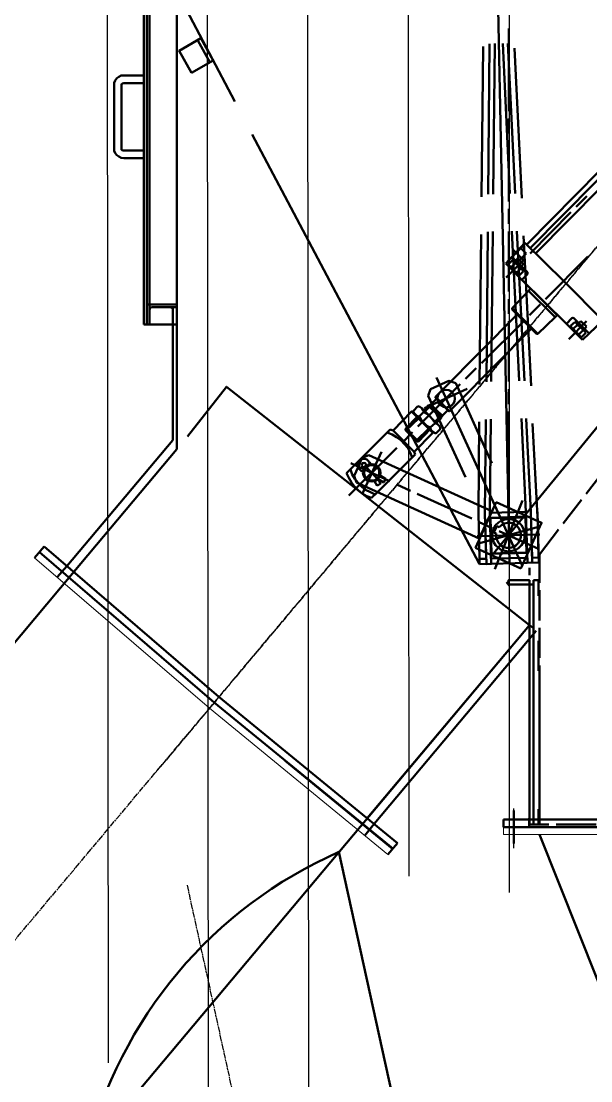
# Model space of a CAD drawing. Header units: millimetres. Extents: x -1263456 to 2767218, y -83310 to 50301.
# Drawn here: x 1100778 to 1101914, y -27711 to -25598 of the extents above; entities that cross this region are included whole.
import ezdxf

# ---------------------------------------------------------------- set-up
doc = ezdxf.new("R2010")
doc.units = ezdxf.units.MM
doc.linetypes.add('AM_ISO08W050', pattern=[18, 12, -1.5, 3, -1.5])
for name, color, linetype, lineweight in [('AM_0', 7, 'Continuous', 50), ('AM_7', 4, 'AM_ISO08W050', 25), ('AM_8', 1, 'Continuous', 25)]:
    doc.layers.add(name, color=color, linetype=linetype, lineweight=lineweight)

# ---------------------------------------------------------------- blocks, each defined once
blk = doc.blocks.new('A$Ca27e294b')
at = {"layer": 'AM_0', "linetype": 'Continuous'}
for points in [[(944.8, 683.5), (944.8, 691.8), (941.2, 688.2)], [(986.8, 215), (986.8, 220.3), (981.5, 215)]]:
    blk.add_hatch(color=3, dxfattribs=at).paths.add_polyline_path(points)
at = {"layer": 'AM_0', "color": 3, "linetype": 'Continuous', "lineweight": 15}
for p, q in [((358.3, 448), (9.6, 748.2)), ((358.3, 448), (9.6, 748.2)), ((0, 736.7), (348.7, 436.6)), ((0, 736.7), (348.7, 436.6)), ((358.3, 448), (714.3, 156.6)), ((358.3, 448), (714.3, 156.6)), ((704.6, 145.2), (348.7, 436.6)), ((704.6, 145.2), (348.7, 436.6)), ((1803.3, 199.6), (935.4, 199.6)), ((935.4, 184.6), (935.4, 199.6)), ((1803.3, 199.6), (935.4, 199.6)), ((1803.3, 184.6), (935.4, 184.6))]:
    blk.add_line(p, q, dxfattribs=at)
at = {"layer": 'AM_0', "color": 3}
for p, q in [((64.5, 720.2), (45.2, 697.8)), ((677.3, 205.9), (658.5, 182.9))]:
    blk.add_line(p, q, dxfattribs=at)
at = {"layer": 'AM_0', "color": 3, "linetype": 'Continuous'}
for points in [[(283.8, 2071.1), (283.8, 953.5)], [(217.6, 1201.9), (217.6, 2030.9)], [(224.1, 2030.9), (224.1, 1201.9)], [(228.8, 2030.9), (228.8, 1201.9)], [(283.8, 1201.9), (283.8, 2030.9)], [(947.2, 726.1), (920.5, 2026.7)], [(224.1, 1990.6), (224.1, 1242.1)], [(296.8, 1840.9), (399.2, 1646.8)], [(946, 1762.2), (946, 1792.4)], [(224.1, 1758.7), (224.1, 1698.3)], [(331.8, 1772.9), (288.6, 1748), (312.8, 1704.2)], [(331.8, 1772.9), (356, 1728.5), (312.8, 1704.2)], [(325.3, 1768.1), (349.5, 1724.9)], [(891.5, 1456.9), (894.5, 1756.3)], [(907.5, 1761.6), (904.5, 1462.2)], [(914.6, 1462.2), (917.6, 1762.2)], [(947.7, 1463.4), (933.5, 1762.2)], [(943.6, 1762.2), (958.4, 1463.4)], [(946, 1627.3), (946, 1747.4)], [(971.4, 1453.9), (957.2, 1753.3)], [(177.9, 1698.3), (172.6, 1698.3), (167.9, 1695.9), (163.7, 1693), (160.8, 1688.8), (158.4, 1684.1), (158.4, 1678.8)], [(217.6, 1698.3), (177.9, 1698.3)], [(158.4, 1678.8), (158.4, 1553.9)], [(217.6, 1683.5), (177.9, 1683.5), (175.5, 1682.9), (173.2, 1681.1), (173.2, 1678.8)], [(173.2, 1678.8), (173.2, 1553.9)], [(224.1, 1683.5), (224.1, 1623.7)], [(224.1, 1608.4), (224.1, 1549.2)], [(946, 1582.9), (946, 1612.5)], [(434.1, 1580.6), (785, 918.4)], [(946, 1447.4), (946, 1567.5)], [(158.4, 1553.9), (158.4, 1548.6), (160.8, 1543.9), (163.7, 1539.7), (167.9, 1536.8), (172.6, 1534.4), (177.9, 1533.8)], [(173.2, 1553.9), (173.2, 1551), (175.5, 1549.2), (177.9, 1549.2)], [(177.9, 1549.2), (217.6, 1549.2)], [(981.5, 1361.6), (1176.1, 1558.1)], [(988.6, 1354.5), (1183.2, 1551)], [(177.9, 1533.8), (217.6, 1533.8)], [(224.1, 1533.8), (224.1, 1474)], [(1193.9, 1540.3), (999.2, 1343.9)], [(1080.3, 1436.8), (1101.6, 1458.1)], [(946, 1403), (946, 1432.6)], [(988.6, 1343.9), (1069.6, 1426.1)], [(887.4, 1082.3), (890.9, 1381.7)], [(904, 1387.1), (901, 1087.7)], [(910.5, 1088.2), (914, 1387.7)], [(946, 1267.5), (946, 1387.7)], [(966.7, 1089.4), (951.9, 1388.2)], [(961.9, 1388.2), (976.7, 1089.4)], [(990.3, 1080), (975, 1378.8)], [(947.7, 1332), (973.2, 1357.5)], [(982.7, 1306.6), (951.9, 1336.8), (977.9, 1365.2)], [(980.3, 1343.9), (969.6, 1354.5)], [(973.2, 1357.5), (972, 1358.7)], [(1056, 1287.7), (977.9, 1365.2)], [(951.9, 1336.8), (939.5, 1323.7)], [(976.1, 1331.4), (940.6, 1295.9)], [(951.3, 1335.6), (961.4, 1324.9)], [(953.7, 1351.6), (976.1, 1329.1)], [(975, 1322.6), (963.7, 1334.4), (960.2, 1330.3)], [(961.4, 1324.9), (980.3, 1343.9)], [(1018.7, 1252.7), (1103.4, 1337.4)], [(939.5, 1323.7), (972, 1291.2)], [(950.7, 1316.6), (947.2, 1318.4), (944.8, 1322), (953.1, 1330.3)], [(963.1, 1301.9), (947.2, 1318.4)], [(950.7, 1316.6), (959, 1324.3)], [(950.7, 1316.6), (955.4, 1310.1), (961.4, 1306)], [(959, 1324.3), (956.6, 1328.5), (953.1, 1330.3)], [(958.4, 1330.8), (956, 1328.5)], [(956, 1328.5), (973.8, 1311.3)], [(956.6, 1328.5), (973.2, 1311.9)], [(975.6, 1313.1), (958.4, 1330.8)], [(969.6, 1313.7), (964.9, 1319.6), (959, 1324.3)], [(961.4, 1306), (969.6, 1313.7)], [(973.2, 1311.9), (969.6, 1313.7)], [(970.8, 1319), (975, 1322.6)], [(975, 1308.4), (973.2, 1311.9)], [(973.8, 1311.3), (975.6, 1313.1)], [(224.1, 1309), (224.1, 1249.2)], [(961.4, 1306), (963.1, 1301.9)], [(963.1, 1301.9), (967.3, 1300.1)], [(975, 1308.4), (967.3, 1300.1)], [(982.7, 1302.4), (972, 1291.2)], [(972, 1291.2), (1016.4, 1247.4)], [(982.7, 1302.4), (983.2, 1304.2), (982.7, 1306.6)], [(1003.4, 1183.5), (952.5, 1234.4), (985, 1269.3)], [(985, 1269.3), (989.2, 1274)], [(985, 1269.3), (1038.3, 1216.6)], [(989.2, 1274), (1042.4, 1220.8)], [(1056, 1287.7), (1133.5, 1210.1)], [(946, 1223.2), (946, 1252.7)], [(1060.8, 1203.6), (1016.4, 1247.4)], [(224.1, 1201.9), (224.1, 1242.1), (283.8, 1242.1)], [(224.1, 1234.4), (224.1, 1201.9)], [(234.7, 1236.8), (231.8, 1235.6), (230, 1233.8), (228.8, 1230.8)], [(228.8, 1204.8), (228.8, 1230.8)], [(234.7, 1236.8), (283.8, 1236.8)], [(271.4, 1236.8), (275.5, 1233.2)], [(275.5, 1236.8), (275.5, 1201.9)], [(952.5, 1232), (952.5, 1234.4)], [(1003.4, 1183.5), (1001, 1183.5), (952.5, 1232)], [(986.8, 1220.8), (1008.1, 1242.1)], [(225.8, 1201.9), (228.2, 1202.4), (228.8, 1204.8)], [(814.6, 1072.9), (962.5, 1222)], [(891.5, 1124.9), (976.7, 1210.1)], [(946, 1088.2), (946, 1208.4)], [(1038.3, 1216.6), (1003.4, 1183.5)], [(1042.4, 1220.8), (1038.3, 1216.6)], [(1071.4, 1214.3), (1060.8, 1203.6)], [(1100.4, 1208.4), (1065.5, 1172.9)], [(1077.3, 1206.6), (1069, 1199.5)], [(1075.6, 1214.3), (1073.2, 1215.5), (1071.4, 1214.3)], [(1106.3, 1184.1), (1075.6, 1214.3)], [(1080.3, 1205.4), (1077.3, 1206.6)], [(1080.3, 1205.4), (1082.1, 1207.8)], [(1096.9, 1188.8), (1080.3, 1205.4)], [(1098, 1188.2), (1080.3, 1205.4)], [(1082.7, 1201.3), (1080.3, 1205.4)], [(1083.2, 1202.4), (1085, 1204.8)], [(1085, 1204.8), (1089.2, 1208.4)], [(1089.2, 1208.4), (1100.4, 1197.7)], [(1133.5, 1210.1), (1106.3, 1184.1)], [(224.1, 1201.9), (217.6, 1201.9)], [(224.1, 1201.9), (225.8, 1201.9)], [(224.1, 1201.9), (283.8, 1201.9)], [(275.5, 1201.9), (275.5, 971.6)], [(990.3, 1193.6), (843, 1044.5)], [(1092.7, 1171.7), (1060.8, 1203.6)], [(1069, 1199.5), (1071.4, 1195.3)], [(1071.4, 1195.3), (1088, 1178.8)], [(1071.4, 1195.3), (1074.4, 1193.6)], [(1074.4, 1193.6), (1082.7, 1201.3)], [(1074.4, 1193.6), (1079.1, 1187.1), (1085.6, 1182.3), (1088, 1178.8)], [(1093.9, 1190.6), (1089.2, 1197.1), (1082.7, 1201.3)], [(1085.6, 1182.3), (1093.9, 1190.6)], [(1090.9, 1177), (1099.2, 1185.3)], [(1106.3, 1184.1), (1092.7, 1171.7)], [(1096.9, 1188.8), (1093.9, 1190.6)], [(1096.9, 1193), (1094.5, 1191.2)], [(1100.4, 1197.7), (1096.9, 1193)], [(1099.2, 1185.3), (1096.9, 1188.8)], [(1100.4, 1190), (1098, 1188.2)], [(1088, 1178.8), (1090.9, 1177)], [(912.8, 742.1), (1233.5, 1133.8)], [(859.6, 1093.6), (880.9, 1114.9)], [(764.3, 998.3), (848.9, 1082.9)], [(785, 1059.8), (789.8, 1072.9), (826.4, 1089.4), (840, 1085.3)], [(972.6, 721.4), (801.6, 1096.5)], [(912.2, 925.5), (840, 1085.3)], [(304.7, 978.6), (382.6, 1077.7), (986.8, 602.6)], [(862.5, 1073.4), (777.9, 1035)], [(785, 1059.8), (859.6, 897.7)], [(799.2, 1057.5), (814.6, 1072.9)], [(799.2, 1057.5), (799.2, 1056.3), (801.6, 1053.9)], [(799.2, 1057.5), (827.6, 1029.1)], [(838.3, 1054.5), (837.1, 1059.8), (834.7, 1064.6), (831.2, 1068.1), (826.4, 1071.1), (820.5, 1071.7), (815.8, 1071.1), (810.5, 1068.1), (806.3, 1064.6), (804, 1059.8), (803.4, 1054.5), (804, 1048.6), (806.3, 1043.9), (810.5, 1040.3), (815.8, 1037.9), (820.5, 1036.8), (826.4, 1037.9), (831.2, 1040.3), (834.7, 1043.9), (837.1, 1048.6), (838.3, 1054.5)], [(946, 1043.3), (946, 1072.9)], [(755.4, 1029.7), (764.3, 1039.1)], [(772, 1035), (768.5, 1037.9), (764.3, 1039.1)], [(776.1, 1030.8), (785, 1040.3)], [(778.5, 1028.5), (789.2, 1039.1)], [(785, 1040.3), (787.4, 1040.9)], [(785, 1040.3), (811.1, 1014.9)], [(787.4, 1040.9), (789.8, 1042.7)], [(787.4, 1040.9), (811.1, 1017.2)], [(789.8, 1042.7), (801.6, 1053.9)], [(789.8, 1042.7), (813.4, 1019.6)], [(801.6, 1053.9), (824.1, 1031.4)], [(843, 1044.5), (827.6, 1029.1)], [(753.7, 1028.5), (751.9, 1028.5), (715.2, 990.6)], [(739.5, 994.2), (763.7, 1018.4)], [(740.6, 990.6), (766.1, 1015.5)], [(751.9, 1028.5), (794.5, 985.9)], [(794.5, 987.1), (753.7, 1028.5)], [(755.4, 1029.7), (756.6, 1025.5), (759.6, 1022.6)], [(792.7, 988.8), (759.6, 1022.6)], [(759.6, 1022.6), (762.5, 1019.6), (766.7, 1018.4)], [(766.7, 1018.4), (776.1, 1027.9), (774.4, 1032), (772, 1035)], [(766.7, 1018.4), (770.8, 1011.9), (776.1, 1006), (782.1, 1000.1), (789.2, 996.5)], [(772, 1035), (805.7, 1001.3)], [(798.6, 1005.4), (793.9, 1011.9), (788.6, 1018.4), (782.7, 1023.7), (776.1, 1027.9)], [(798.6, 1008.4), (809.3, 1019)], [(811.1, 1014.9), (801.6, 1006)], [(811.1, 1014.9), (811.1, 1017.2), (813.4, 1019.6)], [(824.1, 1031.4), (812.8, 1019.6)], [(812.8, 1019.6), (813.4, 1019.6)], [(827.6, 1029.1), (826.4, 1029.1), (824.1, 1031.4)], [(946, 908.4), (946, 1028.5)], [(789.2, 993), (765.5, 968.7), (739.5, 994.2)], [(739.5, 991.2), (739.5, 994.2)], [(760.8, 969.9), (786.8, 995.3)], [(789.2, 996.5), (798.6, 1005.4)], [(789.2, 996.5), (790.3, 992.4), (792.7, 988.8)], [(805.7, 1001.3), (802.2, 1004.2), (798.6, 1005.4)], [(800.4, 984.7), (809.3, 994.2), (808.1, 998.3), (805.7, 1001.3)], [(885, 825.5), (886.8, 1007.8)], [(899.8, 1012.5), (898, 825.5)], [(908.1, 826.7), (909.9, 1013.1)], [(979.7, 828.5), (970.8, 1014.3)], [(980.3, 1014.3), (989.8, 827.9)], [(1002.8, 818.4), (993.3, 1004.8)], [(709.3, 992.4), (622.3, 905.4)], [(753.1, 936.8), (748.9, 946.8), (744.2, 955.7), (737.7, 963.4), (730.6, 971.1), (721.7, 977), (712.8, 982.3), (703.4, 986.5)], [(709.3, 992.4), (715.2, 990.6)], [(794.5, 985.9), (757.2, 948), (715.2, 990.6)], [(732.9, 966.3), (753.7, 987.6)], [(762.5, 968.7), (739.5, 991.2)], [(792.7, 988.8), (796.3, 986.5), (800.4, 984.7)], [(794.5, 985.9), (794.5, 987.1)], [(275.5, 971.6), (64.5, 720.2)], [(283.8, 953.5), (78.2, 708.5)], [(627, 861), (722.3, 955.7)], [(765.5, 968.7), (762.5, 968.7)], [(665.5, 930.3), (662.5, 932.6), (659, 933.8), (654.8, 933.8), (651.3, 932.6), (648.3, 930.3), (645.4, 926.7)], [(645.4, 917.8), (651.9, 933.2)], [(653.7, 936.8), (651.9, 933.2)], [(691.5, 948), (653.1, 863.4)], [(666.7, 941.5), (653.7, 936.8)], [(669.6, 923.2), (667.9, 926.7), (665.5, 930.3)], [(912.2, 829.7), (666.7, 941.5)], [(728.8, 913.1), (759, 942.7)], [(759, 942.7), (757.2, 948)], [(630, 912.5), (633.5, 903), (638.9, 894.2), (645.4, 885.9), (652.5, 878.2), (660.2, 872.3), (669.6, 867.5), (679.1, 862.8)], [(708.7, 889.4), (630.6, 925.5)], [(645.4, 917.8), (637.1, 900.1)], [(645.4, 926.7), (644.8, 923.2), (644.8, 919), (646, 915.5), (648.3, 912.5), (651.3, 910.1), (655.4, 909)], [(661.3, 921.4), (660.8, 923.7), (659, 925.5), (657.2, 926.1), (654.2, 925.5), (653.1, 923.7), (652.5, 921.4), (653.1, 919), (654.2, 917.8), (657.2, 917.2), (659, 917.8), (660.8, 919), (661.3, 921.4)], [(689.8, 906), (689.2, 911.3), (686.2, 916.1), (682.7, 920.2), (677.9, 922.6), (672.6, 923.7), (666.7, 922.6), (661.9, 920.2), (658.4, 916.1), (656, 911.3), (654.8, 906), (656, 900.7), (658.4, 895.9), (661.9, 891.8), (666.7, 889.4), (672.6, 888.8), (677.9, 889.4), (682.7, 891.8), (686.2, 895.9), (689.2, 900.7), (689.8, 906)], [(689.8, 906), (689.2, 911.3), (686.2, 916.1), (682.7, 920.2), (677.9, 922.6), (672.6, 923.7), (666.7, 922.6), (661.9, 920.2), (658.4, 916.1), (656, 911.3), (654.8, 906), (656, 900.7), (658.4, 895.9), (661.9, 891.8), (666.7, 889.4), (672.6, 888.8), (677.9, 889.4), (682.7, 891.8), (686.2, 895.9), (689.2, 900.7), (689.8, 906)], [(687.4, 906), (687.4, 910.7), (685, 914.9), (681.5, 918.4), (677.3, 920.8), (672.6, 921.4), (667.9, 920.8), (663.7, 918.4), (660.2, 914.9), (657.8, 910.7), (657.2, 906), (657.8, 901.3), (660.2, 896.5), (663.7, 893.6), (667.9, 891.2), (672.6, 890.6), (677.3, 891.2), (681.5, 893.6), (685, 896.5), (687.4, 901.3), (687.4, 906)], [(657.8, 920.8), (686.8, 891.8)], [(683.8, 867.5), (728.8, 913.1)], [(785, 918.4), (887.4, 724.3)], [(1099.8, 864), (1136.5, 911.3)], [(622.3, 905.4), (626.4, 895.9), (631.8, 887.1), (637.7, 878.8), (645.4, 871.7), (653.1, 865.2), (662.5, 859.8), (672, 856.3)], [(637.1, 900.1), (641.8, 887.1)], [(677.9, 889.4), (683.2, 880.5)], [(685, 893.6), (689.8, 884.7), (683.2, 880.5)], [(685, 893.6), (696.3, 887.1)], [(699.8, 894.2), (689.2, 900.7)], [(696.3, 887.1), (699.8, 894.2)], [(946, 863.4), (946, 893.6)], [(641.8, 887.1), (886.8, 775.2)], [(672, 856.3), (683.8, 867.5)], [(749.5, 870.5), (722.3, 882.9)], [(872, 814.9), (763.1, 864.6)], [(920.5, 848), (879.1, 756.9)], [(917.6, 714.3), (973.2, 851)], [(969.6, 715.5), (1011.1, 806.6), (920.5, 848)], [(946, 784.1), (946, 848.6)], [(1054.3, 804.8), (1090.9, 852.1)], [(887.4, 734.4), (885, 825.5)], [(886.8, 775.2), (912.2, 829.7)], [(898, 825.5), (900.4, 734.4), (887.4, 734.4)], [(898, 825.5), (901, 724.3)], [(979.7, 819), (979.7, 828.5), (908.1, 826.7)], [(908.1, 816.6), (908.1, 826.7)], [(910.5, 724.9), (908.1, 825.5)], [(982.7, 726.7), (979.7, 827.9)], [(989.8, 827.9), (992.1, 736.8)], [(989.8, 827.9), (992.1, 727.3)], [(1005.1, 737.4), (1002.8, 828.5)], [(1005.7, 727.3), (1002.8, 828.5)], [(912.8, 795.9), (885.6, 808.4)], [(979.7, 819), (908.1, 816.6)], [(980.9, 747.4), (979.1, 817.2), (909.3, 816)], [(911.1, 745.6), (909.3, 816)], [(977.3, 781.7), (976.7, 788.8), (974.4, 795.9), (970.8, 801.8), (965.5, 807.2), (959, 811.3), (952.5, 813.1), (944.8, 814.3), (937.7, 813.1), (931.2, 811.3), (925.3, 807.2), (919.3, 801.8), (915.8, 795.9), (913.4, 788.8), (912.8, 781.7), (913.4, 774.6), (915.8, 767.5), (919.3, 761.6), (925.3, 756.3), (931.2, 752.1), (937.7, 750.4), (944.8, 749.2), (952.5, 750.4), (959, 752.1), (965.5, 756.3), (970.8, 761.6), (974.4, 767.5), (976.7, 774.6), (977.3, 781.7)], [(920.5, 785.3), (920.5, 778.8), (921.7, 772.9), (925.3, 766.9), (929.4, 762.2), (934.7, 758.7), (941.2, 756.9), (947.7, 756.9), (954.3, 758.1), (959.6, 761), (964.3, 765.8), (967.9, 771.7), (969.6, 777.6), (969.6, 784.1), (968.5, 790), (965.5, 795.9), (961.4, 800.7), (955.4, 804.2), (949.5, 806.6), (943, 806.6), (937.1, 805.4), (931.2, 801.8), (926.4, 797.7)], [(882.7, 780), (1007.5, 783.5)], [(885, 765.2), (1005.1, 798.3)], [(921.7, 800.1), (915.8, 787.1)], [(915.8, 787.1), (920.5, 785.3)], [(926.4, 797.7), (921.7, 800.1)], [(1005.1, 754.5), (926.4, 790)], [(1006.9, 743.3), (1044.8, 793)], [(19.1, 759.4), (0, 736.7)], [(9.7, 748.2), (358.2, 447.9)], [(19.1, 759.4), (367.7, 459.3)], [(879.1, 756.9), (969.6, 715.5)], [(982.1, 746.8), (982.1, 736.8), (909.9, 735)], [(982.1, 746.8), (909.9, 744.5)], [(909.9, 744.5), (909.9, 735)], [(980.9, 747.4), (911.1, 745.6)], [(1006.9, 743.3), (1006.9, 687.1)], [(887.4, 734.4), (887.4, 724.3)], [(887.4, 724.3), (1005.7, 727.3)], [(901, 724.3), (910.5, 724.9)], [(992.1, 727.3), (982.7, 726.7)], [(992.1, 736.8), (1005.1, 737.4)], [(986.8, 701.8), (986.8, 716.6)], [(946.6, 681.7), (941.2, 688.2)], [(986.8, 683.5), (986.8, 691.8), (944.8, 691.8), (944.8, 683.5), (986.8, 683.5)], [(986.8, 215), (986.8, 683.5)], [(986.8, 683.5), (995.1, 683.5)], [(995.1, 683.5), (995.1, 691.8)], [(995.1, 691.8), (1005.1, 691.8)], [(995.1, 215), (995.1, 683.5)], [(1005.1, 661), (1005.1, 691.8)], [(1006.9, 672.3), (1006.9, 611.9)], [(986.8, 602.6), (663.3, 217.3)], [(994.5, 596.8), (986.8, 602.6)], [(1006.9, 597.1), (1006.9, 537.3)], [(1000.5, 590.9), (677.3, 205.9)], [(1005.1, 511.3), (1005.1, 571.1)], [(1006.9, 522), (1006.9, 204.9)], [(714.3, 156.7), (358.2, 447.9)], [(723.7, 167.9), (367.7, 459.3)], [(714, 156.3), (500, 331.5)], [(956, 167), (956, 232.7)], [(1005.1, 204.9), (1005.1, 235.7)], [(1803.3, 215), (935.4, 215)], [(935.4, 215), (935.4, 199.6)], [(986.2, 215), (986.2, 199.6)], [(986.8, 215), (986.8, 204.9)], [(995.1, 204.9), (995.1, 215)], [(996.9, 215), (996.9, 215.6)], [(935.4, 199.6), (1803.3, 199.6)], [(1025.3, 204.9), (986.8, 204.9)], [(1099.8, 204.9), (1040.1, 204.9)], [(1067.9, 204.9), (1119.9, 204.9)], [(723.7, 167.9), (704.6, 145.2)]]:
    blk.add_lwpolyline(points, dxfattribs=at)
at = {"layer": 'AM_7', "color": 3}
for p, q in [((956, 172.4), (956, 236.6)), ((956, 157.4), (956, 221.6))]:
    blk.add_line(p, q, dxfattribs=at)
at = {"layer": 'AM_7'}
blk.add_lwpolyline([(1369.3, 1652.4), (239.9, 306.9)], dxfattribs=at)
blk = doc.blocks.new('Chute for future')
at = {"layer": 'AM_0', "color": 30}
blk.add_line((1126411.3, -25954.4), (1126769.8, -27587.8, 0), dxfattribs=at)
blk.add_arc((1126767.2, -26764.1, 0), 884.5, 113.7305, 166.2457, dxfattribs=at)
at = {"layer": 'AM_7'}
blk.add_line((1126108.5, -26020.8), (1126459.1, -27618.3, 0), dxfattribs=at)
blk = doc.blocks.new('chute from diverter to conveyor')
at = {"layer": 'AM_0'}
for p, q in [((1100131.7, -26290.4, 0), (1100907.4, -25366.3, 0)), ((1100716.9, -26781.6, 0), (1101773.9, -25522.4, 0))]:
    blk.add_line(p, q, dxfattribs=at)
at = {"layer": 'AM_7'}
blk.add_line((1100365.4, -26606.1, 0), (1102900, -23586.8, 0), dxfattribs=at)
blk = doc.blocks.new('wew1333')
at = {"layer": 'AM_8'}
for p, q in [((349006.7, 123406.7, 0.1), (349017.2, 111652, 0)), ((349206.7, 123406.7, 0.1), (349217.2, 111542.2, 0)), ((349406.7, 123406.7, 0.1), (349417.2, 111423.9, 0)), ((349606.7, 123406.7, 0.1), (349617.2, 112024.7, -6.8)), ((349817.2, 123397.4, 0), (349817.2, 111991.8, -9.9))]:
    blk.add_line(p, q, dxfattribs=at)

msp = doc.modelspace()

# ---------------------------------------------------------------- linework, layer by layer
at = {"layer": 'AM_0'}
msp.add_line((1102209.5, -28219.8, 0.1), (1101811.3, -27219.8, 0.1), dxfattribs=at)

# ---------------------------------------------------------------- block references
for name, p in [('wew1333', (751933.6, -139327.1, 0)), ('chute from diverter to conveyor', (0, -1300, 0.1)), ('A$Ca27e294b', (1100804.4, -27404.4, 0.1)), ('Chute for future', (-25000, -1300, 0.1))]:
    msp.add_blockref(name, p, dxfattribs=at)

doc.saveas('drawing.dxf')
